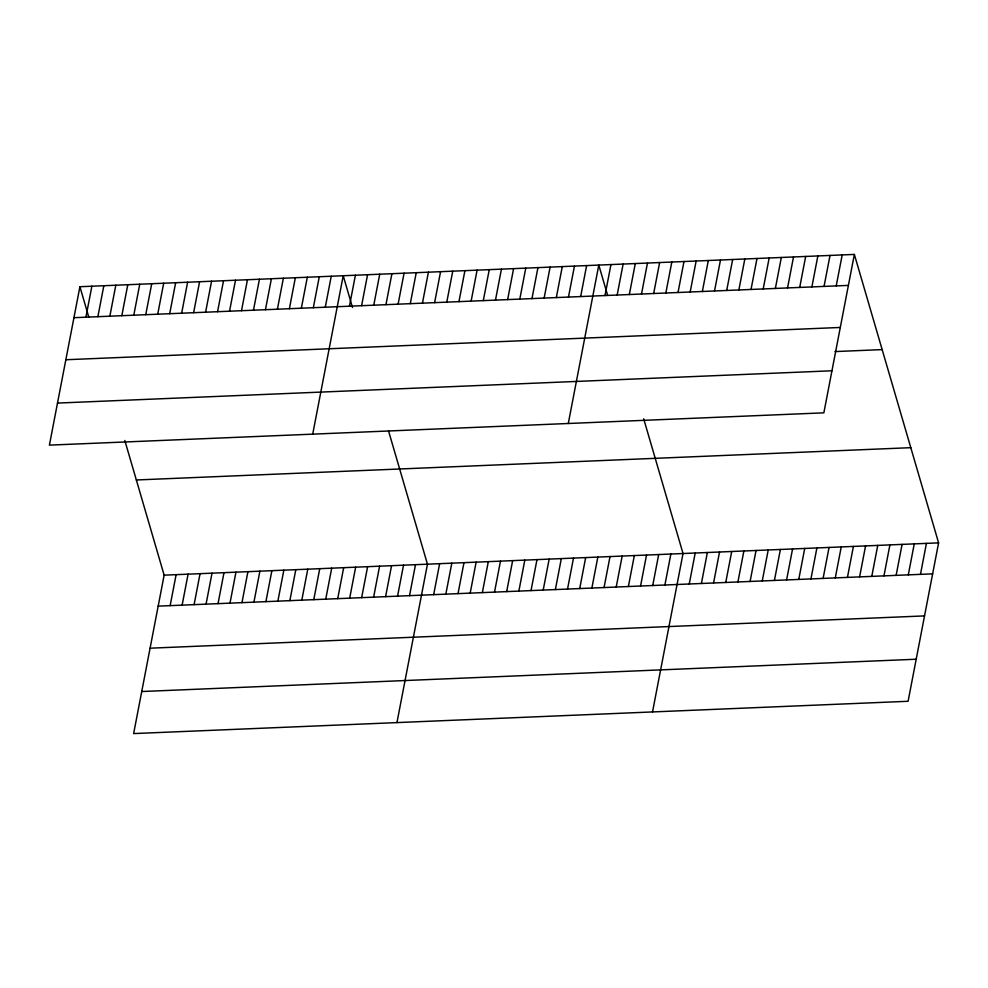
<?xml version="1.0" encoding="UTF-8"?>
<svg xmlns="http://www.w3.org/2000/svg" width="988" height="988" viewBox="0 0 988 988"><rect width="100%" height="100%" fill="white"/><g stroke="black" fill="none" stroke-linecap="round" stroke-linejoin="round"><path stroke-width="1.48" d="M79.905 286.718L49.4 445.131L823.856 412.836L854.361 254.422L79.905 286.718L88.747 317M85.907 317.185L91.872 286.211M97.874 316.691L103.839 285.717M109.853 316.197L115.818 285.211M121.82 315.691L127.785 284.717M133.788 315.197L139.753 284.223M145.755 314.69L151.72 283.717M157.722 314.196L163.687 283.223M169.689 313.702L175.654 282.716M181.656 313.196L187.621 282.222M193.623 312.702L199.601 281.716M205.603 312.196L211.568 281.222M124.809 440.475L164.144 575.164L133.639 733.578L908.096 701.282L938.6 542.869L854.361 254.422M217.57 311.702L223.535 280.728M170.146 605.632L176.123 574.658M229.537 311.208L235.502 280.222M182.125 605.138L188.091 574.164M241.504 310.701L247.469 279.728M194.093 604.644L200.058 573.658M253.471 310.207L259.436 279.221M206.06 604.137L212.025 573.164M265.439 309.701L271.404 278.727M218.027 603.643L223.992 572.67M277.406 309.207L283.371 278.233M229.994 603.137L235.959 572.163M289.385 308.713L295.35 277.727M241.961 602.643L247.926 571.669M301.352 308.207L307.317 277.233M253.928 602.149L259.893 571.163M313.32 307.713L319.285 276.726M265.908 601.643L271.873 570.669M325.287 307.206L331.252 276.232M277.875 601.149L283.84 570.162M312.714 434.152L343.219 275.738L352.481 307.466M289.842 600.642L295.807 569.668M349.431 306.206L355.396 275.22M301.809 600.148L307.774 569.174M361.596 305.7L367.561 274.713M313.776 599.654L319.741 568.668M373.76 305.193L379.725 274.207M325.744 599.148L331.709 568.174M385.938 304.687L391.903 273.701M337.711 598.654L343.676 567.668M398.102 304.168L404.067 273.194M349.678 598.148L355.655 567.174M410.279 303.662L416.244 272.688M361.657 597.654L367.622 566.68M422.444 303.155L428.409 272.182M373.625 597.16L379.59 566.173M434.609 302.649L440.574 271.675M385.592 596.653L391.557 565.679M446.786 302.143L452.751 271.169M397.559 596.159L403.524 565.173M458.951 301.636L464.916 270.663M409.526 595.653L415.491 564.679M471.128 301.13L477.093 270.156M396.954 722.599L427.458 564.185L388.519 430.854M483.293 300.624L489.258 269.65M433.67 594.653L439.635 563.679M495.47 300.117L501.435 269.131M445.835 594.146L451.8 563.16M507.634 299.611L513.599 268.625M458.012 593.64L463.977 562.654M519.799 299.105L525.764 268.119M470.177 593.133L476.142 562.147M531.976 298.598L537.941 267.612M482.342 592.627L488.307 561.641M544.141 298.08L550.106 267.106M494.519 592.108L500.484 561.135M556.318 297.573L562.283 266.599M506.683 591.602L512.649 560.628M568.483 297.067L574.448 266.093M518.861 591.096L524.826 560.122M580.66 296.561L586.625 265.587M531.025 590.589L536.99 559.616M568.285 423.494L598.79 265.08L607.632 295.363M543.19 590.083L549.167 559.109M604.989 295.548L610.955 264.574M555.367 589.577L561.332 558.603M617.167 295.042L623.132 264.068M567.532 589.07L573.497 558.096M629.331 294.535L635.296 263.549M579.709 588.564L585.674 557.578M641.508 294.029L647.473 263.043M591.874 588.058L597.839 557.071M653.673 293.522L659.638 262.536M604.051 587.551L610.016 556.565M665.838 293.016L671.803 262.03M616.216 587.045L622.181 556.059M678.015 292.497L683.98 261.524M628.38 586.526L634.345 555.552M690.18 291.991L696.145 261.017M640.557 586.02L646.523 555.046M702.357 291.485L708.322 260.511M652.722 585.514L658.687 554.54M714.522 290.978L720.487 260.005M664.899 585.007L670.864 554.033M726.699 290.472L732.664 259.498M652.525 711.94L683.029 553.527L643.694 418.838M738.863 289.966L744.829 258.992M689.241 583.994L695.206 553.021M751.028 289.459L756.993 258.486M701.406 583.488L707.371 552.514M763.205 288.953L769.17 257.979M713.571 582.982L719.536 552.008M775.37 288.447L781.335 257.46M725.748 582.475L731.713 551.489M787.547 287.94L793.512 256.954M737.913 581.969L743.878 550.983M799.712 287.434L805.677 256.448M750.09 581.463L756.055 550.477M811.889 286.928L817.854 255.941M762.254 580.956L768.219 549.97M824.054 286.409L830.019 255.435M774.419 580.438L780.397 549.464M836.219 285.903L842.184 254.929M786.596 579.931L792.561 548.958M798.761 579.425L804.726 548.451M810.938 578.919L816.903 547.945M823.103 578.412L829.068 547.438M835.28 577.906L841.245 546.932M847.445 577.4L853.41 546.426M859.609 576.893L865.574 545.907M871.787 576.387L877.752 545.401M883.951 575.881L889.916 544.894M896.128 575.374L902.093 544.388M908.293 574.855L914.258 543.882M920.47 574.349L926.435 543.375M73.939 317.691L848.396 285.396M65.838 359.743L840.294 327.46M834.996 351.58L882.161 349.604M57.502 403.079L831.945 370.784M136.344 479.97L910.8 447.675M164.144 575.164L938.6 542.869M158.179 606.138L932.635 573.843M150.09 648.19L924.533 615.907M141.741 691.526L916.197 659.231"/></g></svg>
